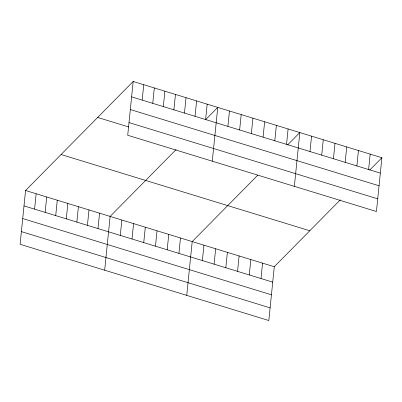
<?xml version="1.0" encoding="UTF-8"?>
<svg xmlns="http://www.w3.org/2000/svg" width="402" height="402" viewBox="0 0 402 402"><rect width="100%" height="100%" fill="white"/><g stroke="black" fill="none" stroke-linecap="round" stroke-linejoin="round"><path stroke-width="0.6" d="M133.178 81.47L127.715 135.263L376.438 211.507L381.9 157.715L133.178 81.47L25.562 190.493L20.1 244.285L268.822 320.53L274.285 266.737L340.288 199.869M34.572 209.13L36.135 193.734M45.14 212.372L46.707 196.975M55.712 215.613L57.275 200.216M66.285 218.854L67.848 203.457M76.852 222.09L78.415 206.698M87.425 225.331L88.988 209.939M97.993 228.572L99.56 213.176M104.666 270.209L110.128 216.417L176.131 149.549M120.288 235.406L121.856 220.015M142.187 100.108L143.75 84.711M132.017 239.004L133.58 223.607M152.755 103.349L154.318 87.953M143.74 242.597L145.303 227.2M163.328 106.59L164.89 91.194M155.468 246.19L157.031 230.793M173.895 109.831L175.463 94.435M167.192 249.783L168.755 234.391M184.468 113.068L186.031 97.676M178.92 253.381L180.483 237.984M195.04 116.309L196.603 100.912M186.744 295.369L192.206 241.577L257.777 175.151M205.608 119.55L207.171 104.153M212.281 161.182L217.743 107.394L205.482 119.816M202.367 260.566L203.935 245.175M227.904 126.384L229.472 110.987M214.095 264.164L215.658 248.768M239.632 129.982L241.195 114.585M225.818 267.757L227.381 252.361M251.356 133.575L252.918 118.178M237.547 271.35L239.11 255.953M263.084 137.167L264.647 121.771M249.27 274.948L250.833 259.551M274.807 140.76L276.37 125.369M260.998 278.541L262.561 263.144M286.531 144.358L288.098 128.962M294.359 186.342L299.822 132.554L287.561 144.976M309.982 151.544L311.545 136.147M321.711 155.142L323.273 139.745M333.434 158.735L334.997 143.338M345.162 162.328L346.725 146.931M356.886 165.92L358.448 150.529M368.609 169.518L370.177 154.122M369.639 170.136L381.9 157.715M131.615 96.867L380.337 173.111M130.328 109.54L379.051 185.779M129.002 122.59L377.724 198.834M97.666 117.449L128.791 126.992M61.079 154.519L309.796 230.763M25.562 190.493L274.285 266.737M23.999 205.889L272.722 282.134M22.713 218.562L271.435 294.802M21.386 231.612L270.109 307.857"/></g></svg>
